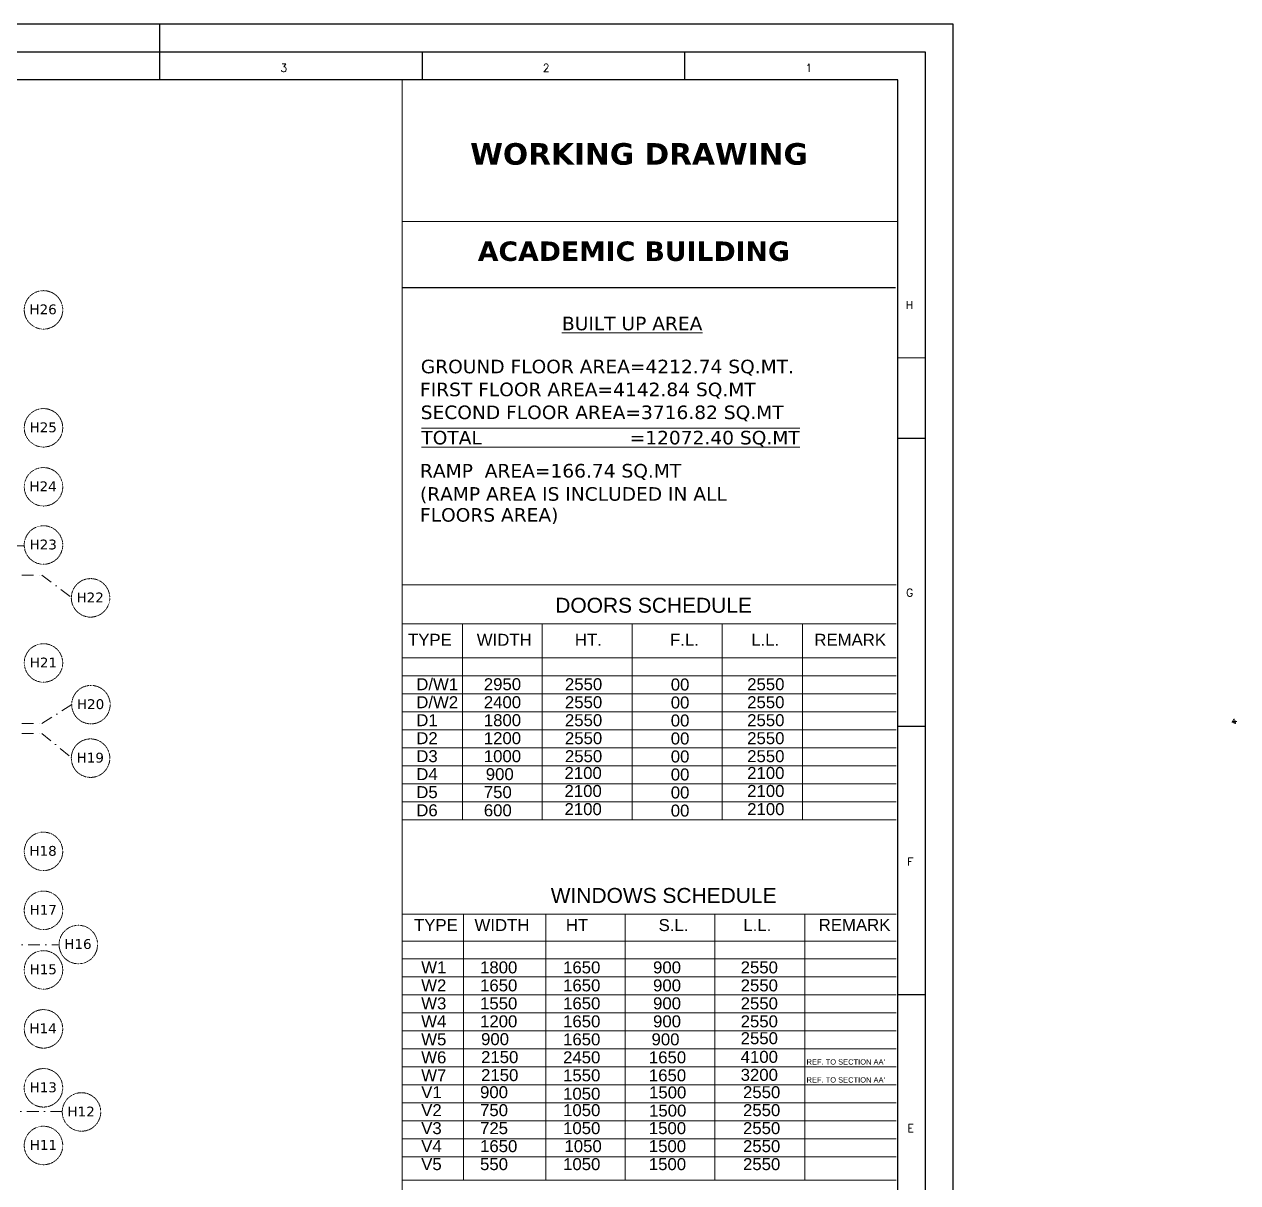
# Model space of a CAD drawing. Header units: millimetres. Extents: x -3092162 to 4513894, y -12317808 to 1849994.
# Drawn here: x -367335 to -305606, y -5858390 to -5799449 of the extents above; entities that cross this region are included whole.
import ezdxf
from ezdxf.enums import TextEntityAlignment as Align

# ---------------------------------------------------------------- set-up
doc = ezdxf.new("R2010")
doc.units = ezdxf.units.MM
doc.header["$LTSCALE"] = 2
doc.header["$MEASUREMENT"] = 0
doc.header["$PDMODE"] = 34
doc.header["$PDSIZE"] = 500
doc.linetypes.add('DASHDOT', pattern=[1, 0.5, -0.25, 0, -0.25])
doc.linetypes.add('HIDDEN', pattern=[0.375, 0.25, -0.125])
for name, color, linetype, lineweight in [('ARROW', 7, 'Continuous', 25), ('GRID', 251, 'DASHDOT', 5), ('PROJ', 251, 'HIDDEN', 5), ('ST TEXT', 251, 'DASHDOT', 5)]:
    doc.layers.add(name, color=color, linetype=linetype, lineweight=lineweight)
doc.layers.add('formate', color=7, linetype='Continuous')
doc.styles.add('5555', font='romans.shx', dxfattribs={"height": 125})
doc.styles.add('INNER DIM', font='ARIALNB.TTF', dxfattribs={"height": 250})
doc.styles.add('SIMPLEX', font='arial.ttf')
doc.styles.add('style2', font='verdana.ttf')
doc.dimstyles.new('external final', dxfattribs={"dimscale": 0, "dimtxt": 250, "dimasz": 100, "dimexe": 50, "dimexo": 50, "dimgap": 50, "dimtad": 0, "dimdec": 0, "dimzin": 0, "dimdsep": 46, "dimtxsty": 'INNER DIM', "dimblk": 'ARCHTICK', "dimcen": 100, "dimdle": 50, "dimclrd": 256, "dimclre": 256, "dimclrt": 256, "dimadec": 0, "dimazin": 0, "dimtfac": 1, "dimtdec": 0, "dimtix": 1, "dimtmove": 1, "dimatfit": 3, "dimfxl": 50, "dimfxlon": 1, "dimtolj": 1, "dimtzin": 0, "dimlwd": -1, "dimlwe": -1, "dimarcsym": 1})

# ---------------------------------------------------------------- blocks, each defined once
blk = doc.blocks.new('sdfs')
at = {"layer": 'formate', "color": 0}
for p, q in [((-2732082, -7666596), (-2862742, -7666596)), ((-2763445, -7666596), (-2763445, -7667695)), ((-2732082, -7758881), (-2732082, -7666596)), ((-2733180, -7667695), (-2861643, -7667695)), ((-2763445, -7667695), (-2763445, -7668793)), ((-2753074, -7667695), (-2753074, -7668793)), ((-2742704, -7667695), (-2742704, -7668793)), ((-2733180, -7757783), (-2733180, -7667695)), ((-2734278, -7668793), (-2856152, -7668793)), ((-2734278, -7756684), (-2734278, -7668793)), ((-2734278, -7682961), (-2733180, -7682961)), ((-2734278, -7694340), (-2733180, -7694340)), ((-2734278, -7704945), (-2733180, -7704945))]:
    blk.add_line(p, q, dxfattribs=at)
at = {"layer": 'formate', "color": 0, "lineweight": 18}
blk.add_line((-2753864, -7668793), (-2734278, -7668793), dxfattribs=at)
at = {"layer": 'formate', "color": 0, "style": '5555'}
for s, p in [('3', (-2758537, -7668476)), ('2', (-2748167, -7668476)), ('1', (-2737797, -7668476)), ('H', (-2733818, -7677845)), ('G', (-2733811, -7689218)), ('F', (-2733781, -7699850)), ('E', (-2733764, -7710385))]:
    blk.add_text(s, height=311, dxfattribs=at).set_placement(p, align=Align.CENTER)
blk = doc.blocks.new('*D592')
at = {"layer": 'ARROW', "ltscale": 100, "transparency": 16777216}
for p, q in [((-305824, -5834858), (-305824, -5834853)), ((-305824, -5834903), (-305820, -5834903)), ((-305820, -5834858), (-305820, -5834853))]:
    blk.add_line(p, q, dxfattribs=at)
at = {"layer": 'Defpoints', "color": 0, "lineweight": 50, "ltscale": 100, "transparency": 16777216}
for p in [(-305824, -5834903, 3292), (-305820, -5834903), (-305820, -5834904, 3292)]:
    blk.add_point(p, dxfattribs=at)
at = {"layer": 'ARROW', "lineweight": 50, "ltscale": 100, "transparency": 16777216, "insert": (-305822, -5834903), "char_height": 250, "attachment_point": 5, "style": 'INNER DIM'}
blk.add_mtext('\\A1;4', dxfattribs=at)
blk = doc.blocks.new('_ArchTick')
at = {"color": 0, "linetype": 'ByBlock', "const_width": 0.15}
blk.add_lwpolyline([(-0.5, -0.5), (0.5, 0.5)], dxfattribs=at)
blk = doc.blocks.new('*D593')
at = {"layer": 'ARROW', "ltscale": 100, "transparency": 16777216}
for p, q in [((-305824, -5834857), (-305824, -5834852)), ((-305820, -5834902), (-305824, -5834902)), ((-305820, -5834857), (-305820, -5834852))]:
    blk.add_line(p, q, dxfattribs=at)
at = {"layer": 'Defpoints', "color": 0, "lineweight": 50, "ltscale": 100, "transparency": 16777216}
for p in [(-305824, -5834902), (-305824, -5834903, 3292), (-305820, -5834903, 3292)]:
    blk.add_point(p, dxfattribs=at)
at = {"layer": 'ARROW', "lineweight": 50, "ltscale": 100, "transparency": 16777216, "insert": (-305822, -5834902), "char_height": 250, "attachment_point": 5, "style": 'INNER DIM'}
blk.add_mtext('\\A1;4', dxfattribs=at)
blk = doc.blocks.new('*D594')
at = {"layer": 'ARROW', "ltscale": 100, "transparency": 16777216}
for p, q in [((-305770, -5834959), (-305770, -5834963)), ((-305725, -5834959), (-305720, -5834959)), ((-305725, -5834963), (-305720, -5834963))]:
    blk.add_line(p, q, dxfattribs=at)
at = {"layer": 'Defpoints', "color": 0, "lineweight": 50, "ltscale": 100, "transparency": 16777216}
for p in [(-305771, -5834963, 3292), (-305770, -5834959, 3292), (-305770, -5834963)]:
    blk.add_point(p, dxfattribs=at)
at = {"layer": 'ARROW', "lineweight": 50, "ltscale": 100, "transparency": 16777216, "insert": (-305770, -5834961), "char_height": 250, "attachment_point": 5, "rotation": 90, "style": 'INNER DIM'}
blk.add_mtext('\\A1;4', dxfattribs=at)

msp = doc.modelspace()

# ---------------------------------------------------------------- linework, layer by layer
at = {"layer": 'formate', "lineweight": 18}
for p, q in [((-348114.7, -5802276.5), (-348114.7, -5915421.3)), ((-348114.7, -5809479.5), (-322902.1, -5809479.5)), ((-348114.7, -5827974.8), (-327135.4, -5827974.8)), ((-348114.7, -5827974.8), (-322972.8, -5827974.8)), ((-348114.7, -5829954.6), (-322972.8, -5829954.6)), ((-345035.2, -5839921.1), (-345035.2, -5829954.6)), ((-340986.2, -5839921.1), (-340986.2, -5829954.6)), ((-336409.9, -5839921.1), (-336409.9, -5829954.6)), ((-331833.7, -5839921.1), (-331833.7, -5829954.6)), ((-327740.4, -5839921.1), (-327740.4, -5829954.6)), ((-348114.7, -5831683.9), (-322972.8, -5831683.9)), ((-348114.7, -5832599.1), (-322972.8, -5832599.1)), ((-348114.7, -5833514.4), (-322972.8, -5833514.4)), ((-348114.7, -5834429.6), (-322972.8, -5834429.6)), ((-348114.7, -5834429.6), (-322972.8, -5834429.6)), ((-348114.7, -5834429.6), (-322972.8, -5834429.6)), ((-348114.7, -5835344.9), (-322972.8, -5835344.9)), ((-348114.7, -5836260.1), (-322972.8, -5836260.1)), ((-348114.7, -5837175.4), (-322972.8, -5837175.4)), ((-348114.7, -5838090.6), (-322972.8, -5838090.6)), ((-348114.7, -5839005.9), (-322972.8, -5839005.9)), ((-348114.7, -5839921.1), (-322972.8, -5839921.1)), ((-322972.8, -5844718.6), (-348114.7, -5844718.6)), ((-344990.9, -5858265.1), (-344990.9, -5844718.6)), ((-340803, -5858265.1), (-340803, -5844718.6)), ((-336773.8, -5858265.1), (-336773.8, -5844718.6)), ((-332197.6, -5858265.1), (-332197.6, -5844718.6)), ((-327621.3, -5854328.7), (-327621.3, -5844718.6)), ((-348114.7, -5846091.5), (-322972.8, -5846091.5)), ((-348114.7, -5847006.8), (-322972.8, -5847006.8)), ((-348114.7, -5847922), (-322972.8, -5847922)), ((-348114.7, -5848837.3), (-322972.8, -5848837.3)), ((-348114.7, -5849752.5), (-322972.8, -5849752.5)), ((-348114.7, -5850667.8), (-322972.8, -5850667.8)), ((-348114.7, -5851583), (-322972.8, -5851583)), ((-348114.7, -5851583), (-322972.8, -5851583)), ((-348114.7, -5852498.3), (-322972.8, -5852498.3)), ((-348114.7, -5853413.5), (-322972.8, -5853413.5)), ((-327621.3, -5858265.1), (-327621.3, -5853413.5)), ((-348114.7, -5854328.7), (-322972.8, -5854328.7)), ((-348114.7, -5854328.7), (-322972.8, -5854328.7)), ((-348114.7, -5855244), (-322972.8, -5855244)), ((-348114.7, -5856159.2), (-322972.8, -5856159.2)), ((-348114.7, -5857074.5), (-322972.8, -5857074.5)), ((-322972.8, -5858265.1), (-348114.7, -5858265.1))]:
    msp.add_line(p, q, dxfattribs=at)
at = {"layer": 'formate', "lineweight": 25}
msp.add_line((-348114.7, -5812845.5), (-323014.7, -5812845.5), dxfattribs=at)
at = {"layer": 'formate', "lineweight": 13}
msp.add_line((-322902.1, -5816419.6), (-321488.3, -5816419.6), dxfattribs=at)
at = {"layer": 'GRID', "color": 6, "ltscale": 600}
for p, q in [((-460173.2, -5825981.2), (-367333.7, -5825981.2)), ((-461068.5, -5827481.2), (-366441.1, -5827481.2)), ((-366440.9, -5827481.2), (-364940.2, -5828602.6)), ((-366440.9, -5835031.2), (-364922.1, -5834065.8)), ((-461068.5, -5835031.2), (-366441.1, -5835031.2)), ((-461068.5, -5835531.2), (-366441.1, -5835531.2)), ((-366440.9, -5835531.2), (-364940.2, -5836758.2)), ((-461947.1, -5846288.6), (-365562.3, -5846288.6)), ((-365401.2, -5854770.2), (-462108.1, -5854773.8))]:
    msp.add_line(p, q, dxfattribs=at)
at = {"layer": 'PROJ', "ltscale": 100}
msp.add_line((-320074.4, -5918248.9), (-320074.4, -5799448.9), dxfattribs=at)
at = {"layer": 'ST TEXT', "ltscale": 0.1}
for centre in [(-366356.2, -5813981.2), (-366356.2, -5819981.2), (-366356.2, -5822981.2), (-366356.8, -5825944.3), (-363962.4, -5828632.9), (-366356.8, -5831944.3), (-363943.7, -5834065.8), (-363962.4, -5836788.6), (-366356.8, -5841531.2), (-366356.8, -5844531.2), (-364584.1, -5846272.1), (-366356.8, -5847561.5), (-366357.3, -5850561.5), (-366357.3, -5853561.5), (-364423, -5854790), (-366356.8, -5856494.3)]:
    msp.add_circle(centre, 978.4, dxfattribs=at)

# ---------------------------------------------------------------- block references
at = {"layer": 'formate', "xscale": 1.287321868643671, "yscale": 1.287321868643671, "zscale": 1.287321868643671}
msp.add_blockref('sdfs', (3196994.4, 4069928.1), dxfattribs=at)

# ---------------------------------------------------------------- texts
at = {"lineweight": 18}
for s, height, style, p in [('%%UBUILT UP AREA', 689.888, 'style2', (-339980.9, -5815017.4)), ('GROUND FLOOR AREA=4212.74 SQ.MT.', 689.888, 'style2', (-347163.8, -5817206.2)), ('FIRST FLOOR AREA=4142.84 SQ.MT', 689.888, 'style2', (-347204.1, -5818371.7)), ('SECOND FLOOR AREA=3716.82 SQ.MT', 689.888, 'style2', (-347166.6, -5819537.3)), ('%%U%%OTOTAL                         =12072.40 SQ.MT', 689.888, 'style2', (-347135.1, -5820825.1)), ('RAMP  AREA=166.74 SQ.MT', 689.888, 'style2', (-347204.1, -5822509.5)), ('(RAMP AREA IS INCLUDED IN ALL', 689.888, 'style2', (-347205.5, -5823690.3)), ('FLOORS AREA)', 689.888, 'style2', (-347204.1, -5824755.8)), ('DOORS SCHEDULE', 762.707, 'SIMPLEX', (-340322, -5829391.1)), ('TYPE', 610.17, 'SIMPLEX', (-347812, -5831072)), ('WIDTH', 610.17, 'SIMPLEX', (-344315.9, -5831072)), ('HT.', 610.17, 'SIMPLEX', (-339324.8, -5831072)), ('F.L.', 610.17, 'SIMPLEX', (-334484.1, -5831072)), ('L.L.', 610.17, 'SIMPLEX', (-330353.3, -5831072)), ('REMARK', 610.17, 'SIMPLEX', (-327142.1, -5831072)), ('D/W1', 610.17, 'SIMPLEX', (-347394, -5833331.2)), ('2950', 610.17, 'SIMPLEX', (-343956.8, -5833331.2)), ('2550', 610.17, 'SIMPLEX', (-339830.6, -5833331.2)), ('00', 610.17, 'SIMPLEX', (-334447.8, -5833346.3)), ('2550', 610.17, 'SIMPLEX', (-330559.5, -5833331.2)), ('D/W2', 610.17, 'SIMPLEX', (-347394, -5834246.4)), ('2400', 610.17, 'SIMPLEX', (-343956.8, -5834246.4)), ('2550', 610.17, 'SIMPLEX', (-339830.6, -5834246.4)), ('00', 610.17, 'SIMPLEX', (-334447.8, -5834261.5)), ('2550', 610.17, 'SIMPLEX', (-330559.5, -5834246.4)), ('D1', 610.17, 'SIMPLEX', (-347394, -5835161.7)), ('1800', 610.17, 'SIMPLEX', (-343956.8, -5835161.7)), ('2550', 610.17, 'SIMPLEX', (-339830.6, -5835161.7)), ('00', 610.17, 'SIMPLEX', (-334447.8, -5835176.8)), ('2550', 610.17, 'SIMPLEX', (-330559.5, -5835161.7)), ('D2', 610.17, 'SIMPLEX', (-347394, -5836076.9)), ('1200', 610.17, 'SIMPLEX', (-343956.8, -5836076.9)), ('2550', 610.17, 'SIMPLEX', (-339830.6, -5836076.9)), ('00', 610.17, 'SIMPLEX', (-334447.8, -5836092)), ('2550', 610.17, 'SIMPLEX', (-330559.5, -5836076.9)), ('D3', 610.17, 'SIMPLEX', (-347394, -5836992.2)), ('1000', 610.17, 'SIMPLEX', (-343956.8, -5836992.2)), ('2550', 610.17, 'SIMPLEX', (-339830.6, -5836992.2)), ('00', 610.17, 'SIMPLEX', (-334447.8, -5837007.3)), ('2550', 610.17, 'SIMPLEX', (-330559.5, -5836992.2)), ('D4', 610.17, 'SIMPLEX', (-347394, -5837907.4)), ('900', 610.17, 'SIMPLEX', (-343857, -5837907.4)), ('2100', 610.17, 'SIMPLEX', (-339851.6, -5837846.7)), ('00', 610.17, 'SIMPLEX', (-334447.8, -5837922.5)), ('2100', 610.17, 'SIMPLEX', (-330559.5, -5837846.7)), ('D5', 610.17, 'SIMPLEX', (-347394, -5838822.7)), ('750', 610.17, 'SIMPLEX', (-343956.8, -5838822.7)), ('2100', 610.17, 'SIMPLEX', (-339851.6, -5838761.9)), ('00', 610.17, 'SIMPLEX', (-334447.8, -5838837.8)), ('2100', 610.17, 'SIMPLEX', (-330559.5, -5838761.9)), ('D6', 610.17, 'SIMPLEX', (-347394, -5839746.7)), ('600', 610.17, 'SIMPLEX', (-343956.8, -5839746.7)), ('2100', 610.17, 'SIMPLEX', (-339851.6, -5839686)), ('00', 610.17, 'SIMPLEX', (-334447.8, -5839761.8)), ('2100', 610.17, 'SIMPLEX', (-330559.5, -5839686)), ('WINDOWS SCHEDULE', 762.707, 'SIMPLEX', (-340552.2, -5844155.1)), ('TYPE', 610.17, 'SIMPLEX', (-347507.7, -5845586.4)), ('WIDTH', 610.17, 'SIMPLEX', (-344429.7, -5845586.4)), ('HT', 610.17, 'SIMPLEX', (-339784, -5845586.4)), ('S.L.', 610.17, 'SIMPLEX', (-335066.9, -5845586.4)), ('L.L.', 610.17, 'SIMPLEX', (-330754.5, -5845586.4)), ('REMARK', 610.17, 'SIMPLEX', (-326921.5, -5845575.9)), ('W1', 610.17, 'SIMPLEX', (-347142.4, -5847738.8)), ('1800', 610.17, 'SIMPLEX', (-344149, -5847738.8)), ('1650', 610.17, 'SIMPLEX', (-339924.8, -5847738.8)), ('900', 610.17, 'SIMPLEX', (-335348.5, -5847738.8)), ('2550', 610.17, 'SIMPLEX', (-330891.4, -5847738.8)), ('W2', 610.17, 'SIMPLEX', (-347142.4, -5848654)), ('1650', 610.17, 'SIMPLEX', (-344149, -5848654)), ('1650', 610.17, 'SIMPLEX', (-339924.8, -5848654)), ('900', 610.17, 'SIMPLEX', (-335348.5, -5848654)), ('2550', 610.17, 'SIMPLEX', (-330891.4, -5848654)), ('W3', 610.17, 'SIMPLEX', (-347142.4, -5849569.3)), ('1550', 610.17, 'SIMPLEX', (-344149, -5849569.3)), ('1650', 610.17, 'SIMPLEX', (-339924.8, -5849569.3)), ('900', 610.17, 'SIMPLEX', (-335348.5, -5849569.3)), ('2550', 610.17, 'SIMPLEX', (-330891.4, -5849569.3)), ('W4', 610.17, 'SIMPLEX', (-347142.4, -5850484.5)), ('1200', 610.17, 'SIMPLEX', (-344149, -5850484.5)), ('1650', 610.17, 'SIMPLEX', (-339924.8, -5850484.5)), ('900', 610.17, 'SIMPLEX', (-335348.5, -5850484.5)), ('2550', 610.17, 'SIMPLEX', (-330891.4, -5850484.5)), ('W5', 610.17, 'SIMPLEX', (-347142.4, -5851399.8)), ('900', 610.17, 'SIMPLEX', (-344097.4, -5851388.1)), ('1650', 610.17, 'SIMPLEX', (-339924.8, -5851399.8)), ('900', 610.17, 'SIMPLEX', (-335425.3, -5851399.8)), ('2550', 610.17, 'SIMPLEX', (-330891.4, -5851340.7)), ('W6', 610.17, 'SIMPLEX', (-347142.4, -5852315)), ('2150', 610.17, 'SIMPLEX', (-344097.4, -5852303.4)), ('2450', 610.17, 'SIMPLEX', (-339924.8, -5852315)), ('1650', 610.17, 'SIMPLEX', (-335560.8, -5852315)), ('4100', 610.17, 'SIMPLEX', (-330891.4, -5852291.5)), ('W7', 610.17, 'SIMPLEX', (-347142.4, -5853230.3)), ('2150', 610.17, 'SIMPLEX', (-344097.4, -5853218.6)), ('1550', 610.17, 'SIMPLEX', (-339924.8, -5853230.3)), ('1650', 610.17, 'SIMPLEX', (-335560.8, -5853230.3)), ('3200', 610.17, 'SIMPLEX', (-330891.4, -5853206.7)), ('V1', 610.17, 'SIMPLEX', (-347142.4, -5854087.4)), ('900', 610.17, 'SIMPLEX', (-344149, -5854087.4)), ('1050', 610.17, 'SIMPLEX', (-339924.8, -5854166.3)), ('1500', 610.17, 'SIMPLEX', (-335551.8, -5854100)), ('2550', 610.17, 'SIMPLEX', (-330772.3, -5854087.4)), ('V2', 610.17, 'SIMPLEX', (-347142.4, -5855002.7)), ('750', 610.17, 'SIMPLEX', (-344149, -5855002.7)), ('1050', 610.17, 'SIMPLEX', (-339924.8, -5855002.7)), ('1500', 610.17, 'SIMPLEX', (-335550.9, -5855026.5)), ('2550', 610.17, 'SIMPLEX', (-330772.3, -5855002.7)), ('V3', 610.17, 'SIMPLEX', (-347142.4, -5855917.9)), ('725', 610.17, 'SIMPLEX', (-344149, -5855917.9)), ('1050', 610.17, 'SIMPLEX', (-339924.8, -5855917.9)), ('1500', 610.17, 'SIMPLEX', (-335562.9, -5855917.9)), ('2550', 610.17, 'SIMPLEX', (-330772.3, -5855917.9)), ('V4', 610.17, 'SIMPLEX', (-347142.4, -5856833.2)), ('1650', 610.17, 'SIMPLEX', (-344149, -5856833.2)), ('1050', 610.17, 'SIMPLEX', (-339853.6, -5856833.2)), ('1500', 610.17, 'SIMPLEX', (-335562.9, -5856833.2)), ('2550', 610.17, 'SIMPLEX', (-330772.3, -5856833.2)), ('V5', 610.17, 'SIMPLEX', (-347142.4, -5857748.4)), ('550', 610.17, 'SIMPLEX', (-344149, -5857748.4)), ('1050', 610.17, 'SIMPLEX', (-339924.8, -5857748.4)), ('1500', 610.17, 'SIMPLEX', (-335562.9, -5857748.4)), ('2550', 610.17, 'SIMPLEX', (-330772.3, -5857748.4))]:
    msp.add_text(s, height=height, dxfattribs=dict(at, style=style)).set_placement(p)
at = {"lineweight": 50, "style": 'SIMPLEX'}
for p in [(-327541.5, -5852380.1), (-327541.5, -5853295.3)]:
    msp.add_text("REF. TO SECTION AA'", height=272.803, dxfattribs=at).set_placement(p)
at = {"ltscale": 100, "attachment_point": 1, "style": 'SIMPLEX'}
for s, insert, char_height, width in [('{\\fVerdana|b1|i0|c0|p34;WORKING DRAWING}', (-344650.1, -5805495.4), 1100.07, 19568.552), ('\\pt1.147e+004;{\\fVerdana|b1|i0|c0|p34;ACADEMIC BUILDING\\L }', (-344262.8, -5810499.8), 990.063, 28865.364)]:
    msp.add_mtext(s, dxfattribs=dict(at, insert=insert, char_height=char_height, width=width))
at = {"layer": 'ST TEXT', "lineweight": 50, "style": 'style2'}
for s, p in [('H26', (-367069.7, -5814204.7)), ('H25', (-367064.6, -5820204.7)), ('H24', (-367073.5, -5823209.2)), ('H23', (-367064.2, -5826168.1)), ('H22', (-364676.2, -5828861.6)), ('H21', (-367054.9, -5832172.9)), ('H20', (-364655.9, -5834289.6)), ('H19', (-364670.8, -5837012.7)), ('H18', (-367071.2, -5841755)), ('H17', (-367065.5, -5844755.7)), ('H16', (-365297.6, -5846495.4)), ('H15', (-367065.3, -5847780.8)), ('H14', (-367074.7, -5850785.3)), ('H13', (-367064.6, -5853785.3)), ('H12', (-365136.9, -5855018.7)), ('H11', (-367054.9, -5856718.7))]:
    msp.add_text(s, height=500, dxfattribs=at).set_placement(p)

# ---------------------------------------------------------------- dimensions: what is measured, and where the dimension line sits
at = {"layer": 'ARROW', "color": 3, "lineweight": 50, "ltscale": 100}
dim = msp.add_linear_dim(base=(-305770, -5834962.6), p1=(-305770.4, -5834958.9, 3292.2), p2=(-305770.7, -5834962.6, 3292.2), angle=90, dimstyle='external final', override={"dimscale": 1, "dimfxl": 300}, dxfattribs=at)
dim.commit()
dim.dimension.update_dxf_attribs({"geometry": '*D594', "text_midpoint": (-305770, -5834960.8)})
for base, p1, p2, picture, middle in [((-305824.2, -5834901.9), (-305820, -5834903.4, 3292.2), (-305824.2, -5834903.1, 3292.2), '*D593', (-305822.1, -5834901.9)), ((-305820.1, -5834902.6), (-305824.2, -5834903.1, 3292.2), (-305820.1, -5834903.5, 3292.2), '*D592', (-305822.2, -5834902.6))]:
    dim = msp.add_linear_dim(base=base, p1=p1, p2=p2, dimstyle='external final', override={"dimscale": 1, "dimfxl": 300}, dxfattribs=at)
    dim.commit()
    dim.dimension.update_dxf_attribs({"geometry": picture, "text_midpoint": middle})

doc.saveas('drawing.dxf')
